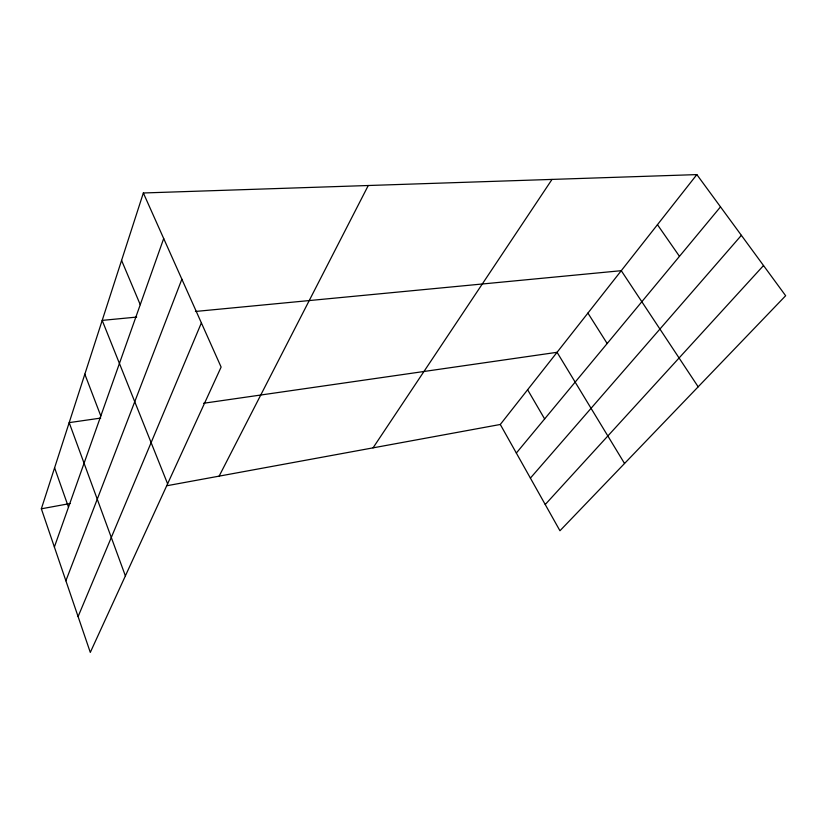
<?xml version="1.0" encoding="UTF-8"?>
<svg xmlns="http://www.w3.org/2000/svg" width="827" height="827" viewBox="0 0 827 827"><rect width="100%" height="100%" fill="white"/><g stroke="black" fill="none" stroke-linecap="round" stroke-linejoin="round"><path stroke-width="1.24" d="M143.35 192.98L221.119 367.074L90.298 652.4L41.35 508.801L143.35 192.98L696.851 174.6L785.65 295.725L559.951 530.748L500.294 424.478L696.851 174.6M54.375 547.019L163.694 238.527M65.881 580.771L181.868 279.216M78.089 616.591L201.385 322.881M219.134 476.135L368.263 185.517M373.039 447.862L552.012 179.418M516.337 453.051L720.503 206.864M530.396 478.109L741.374 235.333M545.231 504.522L763.517 265.539M41.35 508.801L70.264 503.488M167.157 485.687L500.294 424.478M100.708 418.09L69.179 422.628L125.384 575.881M203.556 403.266L557.067 352.302L624.54 463.492M136.682 317.082L102.197 320.39L167.602 483.805M195.399 311.469L621.273 270.687L698.174 386.819M657.455 224.686L679.474 256.339M587.914 313.092L607.173 343.515M527.616 389.744L544.631 418.927M121.579 260.381L140.249 304.687M84.83 374.166L100.811 415.981M54.592 467.803L68.496 507.189"/></g></svg>
